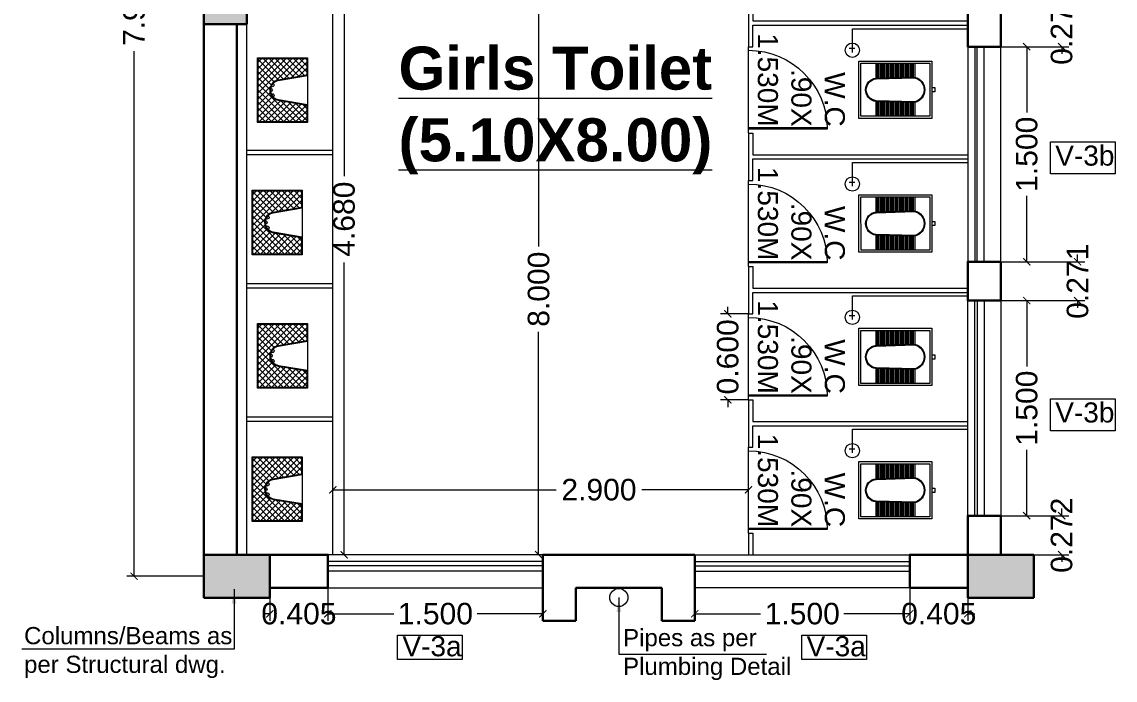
# Model space of a CAD drawing. Header units: millimetres. Extents: x 2733 to 5909, y 1038 to 2089.
# Drawn here: x 2744.09 to 2751.72, y 1057.71 to 1062.3 of the extents above; entities that cross this region are included whole.
import ezdxf

# ---------------------------------------------------------------- set-up
doc = ezdxf.new("R2010")
doc.units = ezdxf.units.MM
doc.header["$PDMODE"] = 35
doc.linetypes.add('CENTER2', pattern=[1.125, 0.75, -0.125, 0.125, -0.125])
doc.layers.get('0').update_dxf_attribs({"lineweight": 20})
doc.layers.get('Defpoints').update_dxf_attribs({"lineweight": 15})
for name, color, linetype, lineweight in [('COL HATCH', 253, 'Continuous', 13), ('Column', 251, 'Continuous', 30), ('CUBICAL TOILET', 5, 'Continuous', 15), ('DIM', 6, 'Continuous', 18), ('dim.1', 6, 'Continuous', 18), ('Door', 54, 'Continuous', 18), ('Fixture', 44, 'Continuous', 13), ('RD', 7, 'Continuous', 18), ('TEXT', 7, 'Continuous', 15), ('Text-1', 240, 'Continuous', 15), ('Tiles', 91, 'Continuous', 9), ('Ventilator', 200, 'Continuous', 18), ('Wall', 7, 'Continuous', 30), ('Window-Wall', 7, 'Continuous', 18)]:
    doc.layers.add(name, color=color, linetype=linetype, lineweight=lineweight)
doc.styles.add('DIM', font='arial.ttf', dxfattribs={"height": 0.5})
doc.styles.add('dim-stylus bt', font='arial.ttf')
doc.styles.add('L120', font='arial.ttf', dxfattribs={"height": 0.6})
doc.styles.get("Standard").update_dxf_attribs({"font": 'arial.ttf', "height": 0.2})
doc.styles.add('Tabrej', font='arial.ttf')
doc.dimstyles.new('DIMEN', dxfattribs={"dimtxt": 0.3, "dimasz": 0.25, "dimexe": 0.18, "dimexo": 0.0625, "dimgap": 0.09, "dimtad": 0, "dimdec": 3, "dimzin": 0, "dimdsep": 46, "dimtxsty": 'Tabrej', "dimcen": 0, "dimclrd": 256, "dimclre": 256, "dimclrt": 7, "dimadec": 0, "dimazin": 0, "dimtfac": 1, "dimtdec": 3, "dimtofl": 0, "dimtmove": 0, "dimatfit": 1, "dimfxl": 0, "dimtolj": 1, "dimtzin": 0, "dimlwd": -1, "dimlwe": -1, "dimarcsym": 0})
doc.dimstyles.new('Tabrej', dxfattribs={"dimtxt": 4, "dimasz": 0.45, "dimexe": 0.18, "dimexo": 0.0625, "dimgap": 0.09, "dimtad": 0, "dimdec": 3, "dimzin": 0, "dimdsep": 46, "dimtxsty": 'Tabrej', "dimcen": 0, "dimclrd": 256, "dimclre": 256, "dimclrt": 7, "dimaunit": 1, "dimadec": 3, "dimazin": 0, "dimtfac": 1, "dimtdec": 3, "dimtofl": 0, "dimtmove": 0, "dimatfit": 3, "dimfxl": 0, "dimtolj": 1, "dimtzin": 0, "dimlwd": -1, "dimlwe": -1, "dimarcsym": 0})

# ---------------------------------------------------------------- blocks, each defined once
blk = doc.blocks.new('C3')
at = {"layer": 'COL HATCH'}
h = blk.add_hatch(color=256, dxfattribs=at)
h.dxf.hatch_style = 1
h.paths.add_polyline_path([(0.3, 0), (0, 0), (0, -0.53), (0.3, -0.53)])
at = {"layer": 'Column'}
for p, q in [((0, 0), (0, -0.53)), ((0.3, 0), (0, 0)), ((0.3, -0.53), (0.3, 0)), ((0, -0.53), (0.3, -0.53))]:
    blk.add_line(p, q, dxfattribs=at)
blk = doc.blocks.new('*X3')
at = {"color": 0}
for p, q in [((704.7, 322.9), (942.6, 560.7)), ((704.7, 365.3), (900.1, 560.7)), ((704.7, 407.7), (857.7, 560.7)), ((704.7, 450.2), (815.3, 560.7)), ((704.7, 492.6), (772.9, 560.7)), ((704.7, 535), (730.4, 560.7)), ((853.8, 419), (712.1, 560.7)), ((866.2, 449), (754.5, 560.7)), ((888.3, 469.3), (796.9, 560.7)), ((920.9, 479.2), (839.4, 560.7)), ((1144.7, 297.8), (881.8, 560.7)), ((898.6, 474.4), (985, 560.7)), ((1144.7, 340.2), (924.2, 560.7)), ((943.5, 476.9), (1027.4, 560.7)), ((1144.7, 382.6), (966.6, 560.7)), ((971.4, 462.3), (1069.8, 560.7)), ((989.9, 438.4), (1112.3, 560.7)), ((998.4, 404.5), (1144.7, 550.7)), ((1144.7, 425.1), (1009.1, 560.7)), ((1144.7, 467.5), (1051.5, 560.7)), ((1144.7, 509.9), (1093.9, 560.7)), ((1144.7, 552.3), (1136.3, 560.7)), ((847.7, 382.7), (704.7, 525.7)), ((841.6, 346.4), (704.7, 483.2)), ((1004.5, 368.1), (1144.7, 508.3)), ((1010.5, 331.7), (1144.7, 465.9)), ((835.5, 310), (704.7, 440.8)), ((704.7, 280.5), (857.8, 433.5)), ((829.4, 273.7), (704.7, 398.4)), ((1144.7, 255.4), (999, 401.1)), ((1016.6, 295.3), (1144.7, 423.5)), ((704.7, 238), (847.4, 380.7)), ((823.3, 237.4), (704.7, 355.9)), ((797.5, 220.7), (704.7, 313.5)), ((729.8, 220.7), (838.8, 329.7)), ((1136.9, 220.7), (1007.4, 350.2)), ((1022.6, 258.9), (1144.7, 381)), ((1028.6, 222.5), (1144.7, 338.6)), ((755.1, 220.7), (704.7, 271.1)), ((772.3, 220.7), (830.2, 278.7)), ((1094.5, 220.7), (1015.9, 299.3)), ((1052.1, 220.7), (1024.3, 248.4)), ((1069.2, 220.7), (1144.7, 296.2)), ((1111.7, 220.7), (1144.7, 253.8)), ((712.7, 220.7), (704.7, 228.7)), ((814.7, 220.7), (821.7, 227.7))]:
    blk.add_line(p, q, dxfattribs=at)
blk = doc.blocks.new('RSA CL7')
blk.add_lwpolyline([(8.86, 0), (-8.86, 0), (-8.86, -13.78), (-3.94, -13.78), (3.94, -13.78), (8.86, -13.78)], close=True)
blk.add_lwpolyline([(-4.1, -13.58), (-2.78, -5.72, -0.835943), (2.8, -5.76), (4.1, -13.58), (8.66, -13.58), (8.66, -0.2), (-8.66, -0.2), (-8.66, -13.58)], format="xyb", close=True)
blk.add_lwpolyline([(-3.94, -13.78), (-2.59, -5.75, -0.835548), (2.61, -5.79), (3.94, -13.78)], format="xyb")
for centre, start, end in [((-1.41, -4.14), 207.2135, 40.9564), ((-0.03, -3.6), 185.8999, 355.8249), ((1.47, -4.14), 140.9962, 329.3468)]:
    blk.add_arc(centre, 0.493, start, end)
at = {"xscale": 0.0393714285714286, "yscale": 0.0393714285714286, "zscale": 0.0393714285714286}
blk.add_blockref('*X3', (-36.41, -22.27), dxfattribs=at)
blk = doc.blocks.new('CU')
at = {"layer": 'COL HATCH', "linetype": 'CENTER2'}
h = blk.add_hatch(color=256, dxfattribs=at)
h.dxf.hatch_style = 1
h.paths.add_polyline_path([(0, 0.035), (0, -0.265), (0.46, -0.265), (0.46, 0.035)])
at = {"layer": 'Column', "linetype": 'CENTER2'}
blk.add_lwpolyline([(0, 0.035), (0, -0.265), (0.46, -0.265), (0.46, 0.035), (0, 0.035)], dxfattribs=at)
blk = doc.blocks.new('nhf')
at = {"layer": 'Fixture'}
blk.add_circle((2408.4186, -1429.8552), 0.063, dxfattribs=at)
at = {"layer": 'Wall'}
for p, q in [((2407.8886, -1429.557), (2408.9486, -1429.557)), ((2407.8886, -1430.017), (2407.8886, -1429.557)), ((2408.9486, -1430.017), (2408.9486, -1429.557)), ((2408.1186, -1430.017), (2408.1186, -1429.787)), ((2408.1186, -1429.787), (2408.7186, -1429.787)), ((2408.7186, -1429.787), (2408.7186, -1430.017)), ((2407.8886, -1430.017), (2408.1186, -1430.017)), ((2408.7186, -1430.017), (2408.9486, -1430.017))]:
    blk.add_line(p, q, dxfattribs=at)
blk = doc.blocks.new('_ArchTick')
at = {"color": 0, "const_width": 0.15}
blk.add_lwpolyline([(-0.5, -0.5), (0.5, 0.5)], dxfattribs=at)
blk = doc.blocks.new('*D241')
at = {"layer": 'Defpoints', "color": 0, "lineweight": 15, "transparency": 16777216}
for p in [(2745.8187, 1058.3497), (2746.2237, 1058.3497), (2746.2237, 1058.1681)]:
    blk.add_point(p, dxfattribs=at)
at = {"layer": 'DIM', "transparency": 16777216}
for p, q in [((2745.8187, 1058.3447), (2745.8187, 1058.1181)), ((2746.2237, 1058.3447), (2746.2237, 1058.1181)), ((2745.8187, 1058.1681), (2745.7687, 1058.1681)), ((2746.2237, 1058.1681), (2746.2737, 1058.1681))]:
    blk.add_line(p, q, dxfattribs=at)
at = {"layer": 'DIM', "transparency": 16777216, "xscale": 0.05, "yscale": 0.05, "zscale": 0.05}
blk.add_blockref('_ArchTick', (2745.8187, 1058.1681), dxfattribs=at)
at = {"layer": 'DIM', "transparency": 16777216, "xscale": 0.05, "yscale": 0.05, "zscale": 0.05, "rotation": 180}
blk.add_blockref('_ArchTick', (2746.2237, 1058.1681), dxfattribs=at)
at = {"layer": 'DIM', "color": 7, "transparency": 16777216, "insert": (2746.0212, 1058.1681), "char_height": 0.15, "attachment_point": 5, "style": 'Tabrej'}
blk.add_mtext('\\A1;{\\fArial|b0|i0|c0|p34;0.405}', dxfattribs=at)
blk = doc.blocks.new('*D236')
at = {"layer": 'Defpoints', "color": 0, "lineweight": 15, "transparency": 16777216}
for p in [(2746.2237, 1058.3497), (2747.7237, 1058.3497), (2747.7237, 1058.1681)]:
    blk.add_point(p, dxfattribs=at)
at = {"layer": 'DIM', "transparency": 16777216}
for p, q in [((2746.2237, 1058.3447), (2746.2237, 1058.1181)), ((2747.7237, 1058.3447), (2747.7237, 1058.1181)), ((2746.2237, 1058.1681), (2746.6829, 1058.1681)), ((2747.7237, 1058.1681), (2747.2644, 1058.1681))]:
    blk.add_line(p, q, dxfattribs=at)
at = {"layer": 'DIM', "transparency": 16777216, "xscale": 0.05, "yscale": 0.05, "zscale": 0.05, "rotation": 180}
blk.add_blockref('_ArchTick', (2746.2237, 1058.1681), dxfattribs=at)
at = {"layer": 'DIM', "transparency": 16777216, "xscale": 0.05, "yscale": 0.05, "zscale": 0.05}
blk.add_blockref('_ArchTick', (2747.7237, 1058.1681), dxfattribs=at)
at = {"layer": 'DIM', "color": 7, "transparency": 16777216, "insert": (2746.9737, 1058.1681), "char_height": 0.15, "attachment_point": 5, "style": 'Tabrej'}
blk.add_mtext('\\A1;{\\fArial|b0|i0|c0|p34;1.500}', dxfattribs=at)
blk = doc.blocks.new('*D242')
at = {"layer": 'Defpoints', "color": 0, "lineweight": 15, "transparency": 16777216}
for p in [(2750.2837, 1058.3497), (2750.6886, 1058.3497), (2750.2837, 1058.1681)]:
    blk.add_point(p, dxfattribs=at)
at = {"layer": 'DIM', "transparency": 16777216}
for p, q in [((2750.2837, 1058.3447), (2750.2837, 1058.1181)), ((2750.6886, 1058.3447), (2750.6886, 1058.1181)), ((2750.2837, 1058.1681), (2750.2337, 1058.1681)), ((2750.6886, 1058.1681), (2750.7386, 1058.1681))]:
    blk.add_line(p, q, dxfattribs=at)
at = {"layer": 'DIM', "transparency": 16777216, "xscale": 0.05, "yscale": 0.05, "zscale": 0.05}
blk.add_blockref('_ArchTick', (2750.2837, 1058.1681), dxfattribs=at)
at = {"layer": 'DIM', "transparency": 16777216, "xscale": 0.05, "yscale": 0.05, "zscale": 0.05, "rotation": 180}
blk.add_blockref('_ArchTick', (2750.6886, 1058.1681), dxfattribs=at)
at = {"layer": 'DIM', "color": 7, "transparency": 16777216, "insert": (2750.4861, 1058.1681), "char_height": 0.15, "attachment_point": 5, "style": 'Tabrej'}
blk.add_mtext('\\A1;{\\fArial|b0|i0|c0|p34;0.405}', dxfattribs=at)
blk = doc.blocks.new('*D237')
at = {"layer": 'Defpoints', "color": 0, "lineweight": 15, "transparency": 16777216}
for p in [(2748.7837, 1058.3497), (2750.2837, 1058.3497), (2748.7837, 1058.1681)]:
    blk.add_point(p, dxfattribs=at)
at = {"layer": 'DIM', "transparency": 16777216}
for p, q in [((2748.7837, 1058.3447), (2748.7837, 1058.1181)), ((2750.2837, 1058.3447), (2750.2837, 1058.1181)), ((2748.7837, 1058.1681), (2749.2429, 1058.1681)), ((2750.2837, 1058.1681), (2749.8244, 1058.1681))]:
    blk.add_line(p, q, dxfattribs=at)
at = {"layer": 'DIM', "transparency": 16777216, "xscale": 0.05, "yscale": 0.05, "zscale": 0.05, "rotation": 180}
blk.add_blockref('_ArchTick', (2748.7837, 1058.1681), dxfattribs=at)
at = {"layer": 'DIM', "transparency": 16777216, "xscale": 0.05, "yscale": 0.05, "zscale": 0.05}
blk.add_blockref('_ArchTick', (2750.2837, 1058.1681), dxfattribs=at)
at = {"layer": 'DIM', "color": 7, "transparency": 16777216, "insert": (2749.5337, 1058.1681), "char_height": 0.15, "attachment_point": 5, "style": 'Tabrej'}
blk.add_mtext('\\A1;{\\fArial|b0|i0|c0|p34;1.500}', dxfattribs=at)
blk = doc.blocks.new('VENT 2')
at = {"layer": 'Ventilator', "ltscale": 0.02}
for p, q in [((0, 0.182), (1.5, 0.182)), ((0, 0.152), (1.5, 0.152))]:
    blk.add_line(p, q, dxfattribs=at)
at = {"layer": 'Window-Wall'}
for p, q in [((0, 0.23), (1.5, 0.23)), ((0, 0), (0, 0.23)), ((1.5, 0.23), (1.5, 0)), ((0, 0.115), (1.5, 0.115)), ((1.5, 0), (0, 0))]:
    blk.add_line(p, q, dxfattribs=at)
blk = doc.blocks.new('*D238')
at = {"layer": 'Defpoints', "color": 0, "lineweight": 15, "transparency": 16777216}
for p in [(2750.9186, 1060.3517), (2750.9186, 1058.8517), (2751.1002, 1058.8517)]:
    blk.add_point(p, dxfattribs=at)
at = {"layer": 'DIM', "transparency": 16777216}
for p, q in [((2750.9236, 1060.3517), (2751.1502, 1060.3517)), ((2751.1002, 1060.3517), (2751.1002, 1059.8924)), ((2751.1002, 1058.8517), (2751.1002, 1059.3109)), ((2750.9236, 1058.8517), (2751.1502, 1058.8517))]:
    blk.add_line(p, q, dxfattribs=at)
at = {"layer": 'DIM', "transparency": 16777216, "xscale": 0.05, "yscale": 0.05, "zscale": 0.05}
for p, rotation in [((2751.1002, 1060.3517), 90), ((2751.1002, 1058.8517), 270)]:
    blk.add_blockref('_ArchTick', p, dxfattribs=dict(at, rotation=rotation))
at = {"layer": 'DIM', "color": 7, "transparency": 16777216, "insert": (2751.1002, 1059.6017), "char_height": 0.15, "attachment_point": 5, "rotation": 90, "style": 'Tabrej'}
blk.add_mtext('\\A1;{\\fArial|b0|i0|c0|p34;1.500}', dxfattribs=at)
blk = doc.blocks.new('tr')
at = {"layer": 'RD', "linetype": 'Continuous', "ltscale": 0.2}
blk.add_lwpolyline([(2442.7168, -1429.3633), (2442.2653, -1429.3633), (2442.2653, -1429.1395), (2442.7168, -1429.1395)], close=True, dxfattribs=at)
at = {"layer": 'RD', "linetype": 'Continuous', "ltscale": 0.2, "insert": (2442.2989, -1429.1655), "char_height": 0.14, "attachment_point": 1}
blk.add_mtext_dynamic_manual_height_columns('V-3b', width=0.066544, gutter_width=1.7655, heights=[0], dxfattribs=at)
blk = doc.blocks.new('tg')
at = {"layer": 'RD', "linetype": 'Continuous', "ltscale": 0.2}
blk.add_lwpolyline([(2440.174, -1429.3276), (2439.7225, -1429.3276), (2439.7225, -1429.159), (2440.174, -1429.159)], close=True, dxfattribs=at)
at = {"layer": 'RD', "linetype": 'Continuous', "ltscale": 0.2, "insert": (2439.7561, -1429.1655), "char_height": 0.14, "attachment_point": 1}
blk.add_mtext_dynamic_manual_height_columns('V-3a', width=0.066544, gutter_width=1.7655, heights=[0], dxfattribs=at)
blk = doc.blocks.new('*D239')
at = {"layer": 'Defpoints', "color": 0, "lineweight": 15, "transparency": 16777216}
for p in [(2750.9186, 1062.1227), (2750.9186, 1060.6227), (2751.1002, 1060.6227)]:
    blk.add_point(p, dxfattribs=at)
at = {"layer": 'DIM', "transparency": 16777216}
for p, q in [((2750.9236, 1062.1227), (2751.1502, 1062.1227)), ((2751.1002, 1062.1227), (2751.1002, 1061.6634)), ((2751.1002, 1060.6227), (2751.1002, 1061.0819)), ((2750.9236, 1060.6227), (2751.1502, 1060.6227))]:
    blk.add_line(p, q, dxfattribs=at)
at = {"layer": 'DIM', "transparency": 16777216, "xscale": 0.05, "yscale": 0.05, "zscale": 0.05}
for p, rotation in [((2751.1002, 1062.1227), 90), ((2751.1002, 1060.6227), 270)]:
    blk.add_blockref('_ArchTick', p, dxfattribs=dict(at, rotation=rotation))
at = {"layer": 'DIM', "color": 7, "transparency": 16777216, "insert": (2751.1002, 1061.3727), "char_height": 0.15, "attachment_point": 5, "rotation": 90, "style": 'Tabrej'}
blk.add_mtext('\\A1;{\\fArial|b0|i0|c0|p34;1.500}', dxfattribs=at)
blk = doc.blocks.new('*D243')
at = {"layer": 'Defpoints', "color": 0, "lineweight": 15, "transparency": 16777216}
for p in [(2750.9186, 1062.3947), (2751.3439, 1062.3947), (2750.9186, 1062.1227)]:
    blk.add_point(p, dxfattribs=at)
at = {"layer": 'DIM', "transparency": 16777216}
for p, q in [((2751.3439, 1062.3947), (2751.3439, 1062.4447)), ((2750.9236, 1062.3947), (2751.3939, 1062.3947)), ((2750.9236, 1062.1227), (2751.3939, 1062.1227)), ((2751.3439, 1062.1227), (2751.3439, 1062.0727))]:
    blk.add_line(p, q, dxfattribs=at)
at = {"layer": 'DIM', "transparency": 16777216, "xscale": 0.05, "yscale": 0.05, "zscale": 0.05}
for p, rotation in [((2751.3439, 1062.3947), 270), ((2751.3439, 1062.1227), 90)]:
    blk.add_blockref('_ArchTick', p, dxfattribs=dict(at, rotation=rotation))
at = {"layer": 'DIM', "color": 7, "transparency": 16777216, "insert": (2751.3439, 1062.2587), "char_height": 0.15, "attachment_point": 5, "rotation": 90, "style": 'Tabrej'}
blk.add_mtext('\\A1;0.272', dxfattribs=at)
blk = doc.blocks.new('*D240')
at = {"layer": 'Defpoints', "color": 0, "lineweight": 15, "transparency": 16777216}
for p in [(2750.9186, 1058.8517), (2751.3439, 1058.8517), (2750.9186, 1058.5797)]:
    blk.add_point(p, dxfattribs=at)
at = {"layer": 'DIM', "transparency": 16777216}
for p, q in [((2751.3439, 1058.8517), (2751.3439, 1058.9017)), ((2750.9236, 1058.8517), (2751.3939, 1058.8517)), ((2750.9236, 1058.5797), (2751.3939, 1058.5797)), ((2751.3439, 1058.5797), (2751.3439, 1058.5297))]:
    blk.add_line(p, q, dxfattribs=at)
at = {"layer": 'DIM', "transparency": 16777216, "xscale": 0.05, "yscale": 0.05, "zscale": 0.05}
for p, rotation in [((2751.3439, 1058.8517), 270), ((2751.3439, 1058.5797), 90)]:
    blk.add_blockref('_ArchTick', p, dxfattribs=dict(at, rotation=rotation))
at = {"layer": 'DIM', "color": 7, "transparency": 16777216, "insert": (2751.3439, 1058.7157), "char_height": 0.15, "attachment_point": 5, "rotation": 90, "style": 'Tabrej'}
blk.add_mtext('\\A1;0.272', dxfattribs=at)
blk = doc.blocks.new('*D244')
at = {"layer": 'Defpoints', "color": 0, "lineweight": 15, "transparency": 16777216}
for p in [(2750.9186, 1060.6227), (2751.4553, 1060.6227), (2750.9186, 1060.3517)]:
    blk.add_point(p, dxfattribs=at)
at = {"layer": 'DIM', "transparency": 16777216}
for p, q in [((2751.4553, 1060.6227), (2751.4553, 1060.6727)), ((2750.9236, 1060.6227), (2751.5053, 1060.6227)), ((2750.9236, 1060.3517), (2751.5053, 1060.3517)), ((2751.4553, 1060.3517), (2751.4553, 1060.3017))]:
    blk.add_line(p, q, dxfattribs=at)
at = {"layer": 'DIM', "transparency": 16777216, "xscale": 0.05, "yscale": 0.05, "zscale": 0.05}
for p, rotation in [((2751.4553, 1060.6227), 270), ((2751.4553, 1060.3517), 90)]:
    blk.add_blockref('_ArchTick', p, dxfattribs=dict(at, rotation=rotation))
at = {"layer": 'DIM', "color": 7, "transparency": 16777216, "insert": (2751.4553, 1060.4872), "char_height": 0.15, "attachment_point": 5, "rotation": 90, "style": 'Tabrej'}
blk.add_mtext('\\A1;0.271', dxfattribs=at)
blk = doc.blocks.new('*D290')
at = {"layer": 'Defpoints', "color": 0, "lineweight": 15, "transparency": 16777216}
for p in [(2746.5427, 1063.2598), (2746.3366, 1058.5797), (2746.4425, 1058.5797)]:
    blk.add_point(p, dxfattribs=at)
at = {"layer": 'DIM', "transparency": 16777216}
for p, q in [((2746.5377, 1063.2598), (2746.2866, 1063.2598)), ((2746.3366, 1063.2598), (2746.3366, 1061.2206)), ((2746.3366, 1058.5797), (2746.3366, 1060.6189)), ((2746.4375, 1058.5797), (2746.2866, 1058.5797))]:
    blk.add_line(p, q, dxfattribs=at)
at = {"layer": 'DIM', "transparency": 16777216, "xscale": 0.05, "yscale": 0.05, "zscale": 0.05}
for p, rotation in [((2746.3366, 1063.2598), 90), ((2746.3366, 1058.5797), 270)]:
    blk.add_blockref('_ArchTick', p, dxfattribs=dict(at, rotation=rotation))
at = {"layer": 'DIM', "color": 7, "transparency": 16777216, "insert": (2746.3366, 1060.9198), "char_height": 0.15, "attachment_point": 5, "rotation": 90, "style": 'Tabrej'}
blk.add_mtext('\\A1;4.680', dxfattribs=at)
blk = doc.blocks.new('*D297')
at = {"layer": 'Defpoints', "color": 0, "lineweight": 15, "transparency": 16777216}
for p in [(2745.3587, 1066.3496), (2744.8709, 1058.4296), (2745.3587, 1058.4296)]:
    blk.add_point(p, dxfattribs=at)
at = {"layer": 'DIM', "transparency": 16777216}
for p, q in [((2745.3537, 1066.3496), (2744.8209, 1066.3496)), ((2744.8709, 1066.3496), (2744.8709, 1062.6869)), ((2744.8709, 1058.4296), (2744.8709, 1062.0924)), ((2745.3537, 1058.4296), (2744.8209, 1058.4296))]:
    blk.add_line(p, q, dxfattribs=at)
at = {"layer": 'DIM', "transparency": 16777216, "xscale": 0.05, "yscale": 0.05, "zscale": 0.05}
for p, rotation in [((2744.8709, 1066.3496), 90), ((2744.8709, 1058.4296), 270)]:
    blk.add_blockref('_ArchTick', p, dxfattribs=dict(at, rotation=rotation))
at = {"layer": 'DIM', "color": 7, "transparency": 16777216, "insert": (2744.8709, 1062.3896), "char_height": 0.15, "attachment_point": 5, "rotation": 90, "style": 'Tabrej'}
blk.add_mtext('\\A1;7.920', dxfattribs=at)
blk = doc.blocks.new('VENTILATOR')
at = {"layer": 'Ventilator', "ltscale": 0.02}
for p, q in [((-0.18, -1.5), (-0.18, 0)), ((-0.165, 0), (-0.165, -1.5))]:
    blk.add_line(p, q, dxfattribs=at)
at = {"layer": 'Window-Wall'}
for p, q in [((-0.23, 0), (0, 0)), ((-0.23, -1.5), (-0.23, 0)), ((-0.115, 0), (-0.115, -1.5)), ((0, 0), (0, -1.5)), ((-0.23, -1.5), (0, -1.5))]:
    blk.add_line(p, q, dxfattribs=at)
blk = doc.blocks.new('*D585')
at = {"layer": 'Defpoints', "color": 0, "lineweight": 15, "transparency": 16777216}
for p in [(2747.9811, 1066.5798), (2747.6943, 1058.5797), (2747.9811, 1058.5797)]:
    blk.add_point(p, dxfattribs=at)
at = {"layer": 'DIM', "transparency": 16777216}
for p, q in [((2747.9761, 1066.5798), (2747.6443, 1066.5798)), ((2747.6943, 1066.5798), (2747.6943, 1060.7295)), ((2747.6943, 1058.5797), (2747.6943, 1060.1336)), ((2747.9761, 1058.5797), (2747.6443, 1058.5797))]:
    blk.add_line(p, q, dxfattribs=at)
at = {"layer": 'DIM', "transparency": 16777216, "xscale": 0.05, "yscale": 0.05, "zscale": 0.05}
for p, rotation in [((2747.6943, 1066.5798), 90), ((2747.6943, 1058.5797), 270)]:
    blk.add_blockref('_ArchTick', p, dxfattribs=dict(at, rotation=rotation))
at = {"layer": 'DIM', "color": 7, "transparency": 16777216, "insert": (2747.6943, 1060.4316), "char_height": 0.15, "attachment_point": 5, "rotation": 90, "style": 'Tabrej'}
blk.add_mtext('\\A1;8.000', dxfattribs=at)
blk = doc.blocks.new('bf')
at = {"layer": 'Door', "lineweight": 15}
for p, q in [((2794.9312, 1059.43), (2794.9312, 1060.0297)), ((2794.3812, 1059.4635), (2794.9312, 1059.4635)), ((2794.3812, 1059.455), (2794.9312, 1059.455))]:
    blk.add_line(p, q, dxfattribs=at)
blk.add_ellipse((2794.9312, 1059.4547), major_axis=(-0.3889, 0.3889), ratio=1, start_param=-0.785398, end_param=0.784775, dxfattribs=at)
blk = doc.blocks.new('RSA CL6')
for p, q in [((5.51, 3.48), (5.51, 7.28)), ((5.91, 3.47), (5.91, 7.28)), ((6.3, 3.46), (6.3, 7.28)), ((6.69, 3.45), (6.69, 7.28)), ((7.09, 3.44), (7.09, 7.28)), ((7.48, 3.43), (7.48, 7.28)), ((7.87, 3.42), (7.87, 7.28)), ((8.27, 3.41), (8.27, 7.28)), ((8.66, 3.4), (8.66, 7.28)), ((9.06, 3.39), (9.06, 7.28)), ((9.45, 3.38), (9.45, 7.28)), ((9.84, 3.37), (9.84, 7.28)), ((10.24, 3.36), (10.24, 7.28)), ((10.63, 3.35), (10.63, 7.28)), ((11.02, 3.34), (11.02, 7.28)), ((11.42, 3.33), (11.42, 7.28)), ((11.81, 3.32), (11.81, 7.28)), ((12.2, 3.31), (12.2, 7.28)), ((12.6, 3.31), (12.6, 7.28)), ((12.99, 3.3), (12.99, 7.28)), ((13.39, 3.29), (13.39, 7.28)), ((13.78, 3.28), (13.78, 7.28)), ((14.17, 3.27), (14.17, 7.28)), ((14.57, 3.26), (14.57, 7.28)), ((14.96, 3.25), (14.96, 7.28)), ((15.35, 3.24), (15.35, 7.28)), ((15.75, 3.23), (15.75, 7.28)), ((16.14, 3.22), (16.14, 7.28)), ((16.14, 7.28), (16.14, 3.22)), ((5.51, -7.28), (5.51, -3.47)), ((5.91, -7.28), (5.91, -3.45)), ((6.3, -7.28), (6.3, -3.44)), ((6.69, -7.28), (6.69, -3.43)), ((7.09, -7.28), (7.09, -3.42)), ((7.48, -7.28), (7.48, -3.41)), ((7.87, -7.28), (7.87, -3.4)), ((8.27, -7.28), (8.27, -3.39)), ((8.66, -7.28), (8.66, -3.38)), ((9.06, -7.28), (9.06, -3.37)), ((9.45, -7.28), (9.45, -3.36)), ((9.84, -7.28), (9.84, -3.34)), ((10.24, -7.28), (10.24, -3.33)), ((10.63, -7.28), (10.63, -3.32)), ((11.02, -7.28), (11.02, -3.31)), ((11.42, -7.28), (11.42, -3.3)), ((11.81, -7.28), (11.81, -3.29)), ((12.2, -7.28), (12.2, -3.28)), ((12.6, -7.28), (12.6, -3.27)), ((12.99, -7.28), (12.99, -3.26)), ((13.39, -7.28), (13.39, -3.24)), ((13.78, -7.28), (13.78, -3.23)), ((14.17, -7.28), (14.17, -3.22)), ((14.57, -7.28), (14.57, -3.21)), ((14.96, -7.28), (14.96, -3.2)), ((15.35, -7.28), (15.35, -3.19)), ((15.75, -7.28), (15.75, -3.18)), ((16.14, -3.17), (16.14, -7.28)), ((16.14, -7.28), (16.14, -3.17))]:
    blk.add_line(p, q)
for points in [[(0.79, 7.87), (20.87, 7.87), (20.87, -7.87), (0.79, -7.87)], [(1.38, 7.28), (20.28, 7.28), (20.28, -7.28), (1.38, -7.28)]]:
    blk.add_lwpolyline(points, close=True)
for points in [[(5.51, 3.48), (16.14, 3.22, -0.899983), (16.14, -3.17), (5.54, -3.47, -0.799392)], [(5.53, 3.28), (16.13, 3.02, -0.897689), (16.12, -2.97), (5.56, -3.27, -0.793494), (5.53, 3.28)]]:
    blk.add_lwpolyline(points, format="xyb", close=True)
blk.add_lwpolyline([(0.79, -0.59), (0, -0.59), (0, 0.59), (0.79, 0.59)])
blk = doc.blocks.new('ujtg')
at = {"layer": 'CUBICAL TOILET'}
for p, q in [((2749.1586, 1059.6598), (2749.1586, 1059.3295)), ((2749.1586, 1059.6598), (2749.1886, 1059.6598)), ((2749.1886, 1059.6598), (2749.1886, 1059.5097)), ((2749.1886, 1059.5097), (2750.6886, 1059.5097)), ((2749.1886, 1059.4797), (2750.6886, 1059.4797)), ((2749.1886, 1059.3295), (2749.1886, 1059.4797)), ((2749.1586, 1059.3295), (2749.1886, 1059.3295))]:
    blk.add_line(p, q, dxfattribs=at)
blk = doc.blocks.new('*D726')
at = {"layer": 'Defpoints', "color": 0, "lineweight": 15, "transparency": 16777216}
for p in [(2746.2587, 1059.0136), (2749.1586, 1059.0327), (2749.1586, 1058.9559)]:
    blk.add_point(p, dxfattribs=at)
at = {"layer": 'DIM', "transparency": 16777216}
for p, q in [((2746.2587, 1059.0186), (2746.2587, 1059.0827)), ((2749.1586, 1058.9609), (2749.1586, 1059.0827)), ((2746.2587, 1059.0327), (2747.816, 1059.0327)), ((2749.1586, 1059.0327), (2748.4142, 1059.0327))]:
    blk.add_line(p, q, dxfattribs=at)
at = {"layer": 'DIM', "transparency": 16777216, "xscale": 0.05, "yscale": 0.05, "zscale": 0.05, "rotation": 180}
blk.add_blockref('_ArchTick', (2746.2587, 1059.0327), dxfattribs=at)
at = {"layer": 'DIM', "transparency": 16777216, "xscale": 0.05, "yscale": 0.05, "zscale": 0.05}
blk.add_blockref('_ArchTick', (2749.1586, 1059.0327), dxfattribs=at)
at = {"layer": 'DIM', "color": 7, "transparency": 16777216, "insert": (2748.1151, 1059.0327), "char_height": 0.15, "attachment_point": 5, "style": 'Tabrej'}
blk.add_mtext('\\A1;2.900', dxfattribs=at)
blk = doc.blocks.new('*D805')
at = {"layer": 'Defpoints', "color": 0, "lineweight": 15, "transparency": 16777216}
for p in [(2749.014, 1060.2595), (2749.1586, 1060.2595), (2749.1586, 1059.6598)]:
    blk.add_point(p, dxfattribs=at)
at = {"layer": 'DIM', "transparency": 16777216}
for p, q in [((2749.014, 1060.2595), (2749.014, 1060.3095)), ((2749.1536, 1060.2595), (2748.964, 1060.2595)), ((2749.1536, 1059.6598), (2748.964, 1059.6598)), ((2749.014, 1059.6598), (2749.014, 1059.6098))]:
    blk.add_line(p, q, dxfattribs=at)
at = {"layer": 'DIM', "transparency": 16777216, "xscale": 0.05, "yscale": 0.05, "zscale": 0.05}
for p, rotation in [((2749.014, 1060.2595), 270), ((2749.014, 1059.6598), 90)]:
    blk.add_blockref('_ArchTick', p, dxfattribs=dict(at, rotation=rotation))
at = {"layer": 'DIM', "color": 7, "transparency": 16777216, "insert": (2749.014, 1059.9597), "char_height": 0.15, "attachment_point": 5, "rotation": 90, "style": 'Tabrej'}
blk.add_mtext('\\A1;0.600', dxfattribs=at)

msp = doc.modelspace()

# ---------------------------------------------------------------- linework, layer by layer
at = {"layer": 'CUBICAL TOILET'}
for p, q in [((2749.1586, 1058.7298), (2749.1586, 1058.5797)), ((2749.1586, 1058.7298), (2749.1886, 1058.7298)), ((2749.1886, 1058.7298), (2749.1886, 1058.5797))]:
    msp.add_line(p, q, dxfattribs=at)
at = {"layer": 'Fixture'}
for p, q in [((2746.2587, 1058.5797), (2746.2587, 1063.2598)), ((2745.6587, 1058.5798), (2745.6587, 1062.2796)), ((2746.2591, 1061.3998), (2745.6591, 1061.3998)), ((2746.2591, 1061.3698), (2745.6591, 1061.3698)), ((2746.2587, 1060.4698), (2745.6587, 1060.4698)), ((2746.2587, 1060.4398), (2745.6587, 1060.4398)), ((2746.2598, 1059.5398), (2745.6598, 1059.5398)), ((2746.2598, 1059.5098), (2745.6598, 1059.5098))]:
    msp.add_line(p, q, dxfattribs=at)
at = {"layer": 'Fixture', "ltscale": 0.05}
for p, q in [((2749.8834, 1062.0825), (2749.8833, 1062.2484)), ((2749.8833, 1062.2484), (2750.6886, 1062.2484)), ((2749.901, 1062.1094), (2749.8608, 1062.1094)), ((2749.8834, 1061.1495), (2749.8833, 1061.3154)), ((2749.8833, 1061.3154), (2750.6887, 1061.3154)), ((2749.9011, 1061.1764), (2749.8608, 1061.1764)), ((2749.8834, 1060.2195), (2749.8833, 1060.3854)), ((2749.8833, 1060.3854), (2750.6886, 1060.3854)), ((2749.901, 1060.2464), (2749.8608, 1060.2464)), ((2749.8834, 1059.2895), (2749.8833, 1059.4554)), ((2749.8833, 1059.4554), (2750.6886, 1059.4554)), ((2749.901, 1059.3164), (2749.8608, 1059.3164))]:
    msp.add_line(p, q, dxfattribs=at)
for centre in [(2749.8834, 1062.0984), (2749.8834, 1061.1654), (2749.8834, 1060.2354), (2749.8834, 1059.3054)]:
    msp.add_circle(centre, 0.05, dxfattribs=at)
at = {"layer": 'Wall'}
for p, q in [((2745.3587, 1062.2891), (2745.3587, 1058.5796)), ((2745.5887, 1062.2796), (2745.5887, 1058.5796))]:
    msp.add_line(p, q, dxfattribs=at)
for points in [[(2750.9186, 1062.3947), (2750.6886, 1062.3947), (2750.6886, 1062.1227), (2750.9186, 1062.1227)], [(2750.9186, 1060.6227), (2750.6886, 1060.6227), (2750.6886, 1060.3517), (2750.9186, 1060.3517)], [(2750.9186, 1058.8517), (2750.6886, 1058.8517), (2750.6886, 1058.5797), (2750.9186, 1058.5797)]]:
    msp.add_lwpolyline(points, close=True, dxfattribs=at)
at = {"layer": 'Wall', "ltscale": 0.2}
for points in [[(2745.8187, 1058.3497), (2746.2237, 1058.3497), (2746.2237, 1058.5797), (2745.8187, 1058.5797)], [(2750.6886, 1058.3497), (2750.2837, 1058.3497), (2750.2837, 1058.5797), (2750.6886, 1058.5797)]]:
    msp.add_lwpolyline(points, close=True, dxfattribs=at)

# ---------------------------------------------------------------- block references
at = {"linetype": 'Continuous'}
msp.add_blockref('nhf', (339.8351, 2488.1367), dxfattribs=at)
at = {"layer": 'Column', "color": 5, "xscale": -1}
msp.add_blockref('C3', (2745.6587, 1062.8096), dxfattribs=at)
at = {"layer": 'Column', "linetype": 'CENTER2'}
for p in [(2745.3587, 1058.5446), (2750.6886, 1058.5447)]:
    msp.add_blockref('CU', p, dxfattribs=at)
at = {"layer": 'Door', "lineweight": 15, "xscale": -1}
for p in [(5544.0898, 2.0928), (5544.0898, 1.1598), (5544.0898, 0.2298), (5544.0898, -0.7002)]:
    msp.add_blockref('bf', p, dxfattribs=at)
at = {"layer": 'Fixture', "xscale": -0.02539999999487463, "yscale": 0.02539999999487463, "zscale": 0.0253999999948724, "rotation": 90}
for p in [(2745.7312, 1061.8199), (2745.6951, 1060.8969), (2745.7312, 1059.9669), (2745.6951, 1059.0369)]:
    msp.add_blockref('RSA CL7', p, dxfattribs=at)
at = {"layer": 'Fixture', "extrusion": (0, 0, -1), "xscale": -0.0253999999957415, "yscale": 0.0253999999957415, "zscale": -0.0253999999957415, "rotation": 179.9970129360004}
for p in [(-2750.4586, 1061.8227), (-2750.4587, 1060.8897), (-2750.4586, 1059.9597), (-2750.4586, 1059.0297)]:
    msp.add_blockref('RSA CL6', p, dxfattribs=at)
at = {"layer": 'RD', "linetype": 'Continuous'}
for name, p in [('tr', (309.0001, 2490.5988)), ('tr', (309.0001, 2488.8075)), ('tg', (306.9874, 2487.1771)), ('tg', (309.8078, 2487.1771))]:
    msp.add_blockref(name, p, dxfattribs=at)
at = {"layer": 'Tiles', "lineweight": 15}
for p in [(0, 2.793), (0, 1.86), (0, 0.93), (0, 0)]:
    msp.add_blockref('ujtg', p, dxfattribs=at)
at = {"layer": 'Wall', "xscale": -1, "rotation": 180}
msp.add_blockref('VENTILATOR', (2750.9186, 1060.6227), dxfattribs=at)
at = {"layer": 'Wall'}
msp.add_blockref('VENTILATOR', (2750.9186, 1060.3517), dxfattribs=at)
at = {"layer": 'Wall', "extrusion": (0, 0, -1), "zscale": -1}
msp.add_blockref('VENT 2', (-2747.7237, 1058.3497), dxfattribs=at)
at = {"layer": 'Wall', "extrusion": (0, 0, -1), "xscale": -1, "zscale": -1}
msp.add_blockref('VENT 2', (-2748.7837, 1058.3497), dxfattribs=at)

# ---------------------------------------------------------------- texts
at = {"layer": 'TEXT', "char_height": 0.14, "width": 4.322064, "attachment_point": 3, "rotation": 270, "style": 'L120'}
for insert in [(2749.8309, 1061.565), (2749.8309, 1060.632), (2749.8309, 1059.702), (2749.8309, 1058.772)]:
    msp.add_mtext(' W.C\\P.90X\\P1.530M', dxfattribs=dict(at, insert=insert))
at = {"layer": 'TEXT', "ltscale": 0.05, "insert": (2746.7164, 1062.1234), "char_height": 0.3, "width": 6.11845, "attachment_point": 1, "rotation": 0, "style": 'DIM'}
msp.add_mtext('{\\fArial|b1|i0|c0|p34;\\LGirls Toilet \\P(5.10X8.00)}', dxfattribs=at)
at = {"layer": 'Text-1', "linetype": 'Continuous', "char_height": 0.12, "attachment_point": 1, "style": 'dim-stylus bt'}
for s, insert in [('Columns/Beams as \\Pper Structural dwg.', (2744.1034, 1058.0755)), ('Pipes as per \\PPlumbing Detail', (2748.2835, 1058.0615))]:
    msp.add_mtext_dynamic_manual_height_columns(s, width=4.814652, gutter_width=1.7655, heights=[0], dxfattribs=dict(at, insert=insert))

# ---------------------------------------------------------------- dimensions: what is measured, and where the dimension line sits
at = {"layer": 'DIM'}
for base, p1, p2, override, picture, middle in [((2747.6943, 1058.5797), (2747.9811, 1066.5798), (2747.9811, 1058.5797), {"dimscale": 0.5, "dimasz": 0.1, "dimexe": 0.1, "dimexo": 0.01, "dimblk1": 'ArchTick', "dimblk2": 'ArchTick', "dimsah": 1}, '*D585', (2747.6943, 1060.4316)), ((2751.3439, 1062.3947), (2750.9186, 1062.1227), (2750.9186, 1062.3947), {"dimscale": 0.5, "dimasz": 0.1, "dimexe": 0.1, "dimexo": 0.01, "dimgap": 1, "dimblk1": 'ArchTick', "dimblk2": 'ArchTick', "dimsah": 1}, '*D243', (2751.3439, 1062.2587)), ((2751.4553, 1060.6227), (2750.9186, 1060.3517), (2750.9186, 1060.6227), {"dimscale": 0.5, "dimasz": 0.1, "dimexe": 0.1, "dimexo": 0.01, "dimgap": 1, "dimblk1": 'ArchTick', "dimblk2": 'ArchTick', "dimsah": 1}, '*D244', (2751.4553, 1060.4872)), ((2751.3439, 1058.8517), (2750.9186, 1058.5797), (2750.9186, 1058.8517), {"dimscale": 0.5, "dimasz": 0.1, "dimexe": 0.1, "dimexo": 0.01, "dimgap": 1, "dimblk1": 'ArchTick', "dimblk2": 'ArchTick', "dimsah": 1}, '*D240', (2751.3439, 1058.7157))]:
    dim = msp.add_linear_dim(base=base, p1=p1, p2=p2, angle=270, dimstyle='DIMEN', override=override, dxfattribs=at)
    dim.commit()
    dim.dimension.update_dxf_attribs({"geometry": picture, "text_midpoint": middle, "dimtype": 160})
for base, p1, p2, angle, picture, middle in [((2744.8709, 1058.4296), (2745.3587, 1066.3496), (2745.3587, 1058.4296), 270, '*D297', (2744.8709, 1062.3896)), ((2746.3366, 1058.5797), (2746.5427, 1063.2598), (2746.4425, 1058.5797), 270, '*D290', (2746.3366, 1060.9198)), ((2749.014, 1060.2595), (2749.1586, 1059.6598), (2749.1586, 1060.2595), 90, '*D805', (2749.014, 1059.9597))]:
    dim = msp.add_linear_dim(base=base, p1=p1, p2=p2, angle=angle, dimstyle='DIMEN', override={"dimscale": 0.5, "dimasz": 0.1, "dimexe": 0.1, "dimexo": 0.01, "dimblk1": 'ArchTick', "dimblk2": 'ArchTick', "dimsah": 1}, dxfattribs=at)
    dim.commit()
    dim.dimension.update_dxf_attribs({"geometry": picture, "text_midpoint": middle})
for base, p1, p2, angle, picture, middle in [((2751.1002, 1060.6227), (2750.9186, 1062.1227), (2750.9186, 1060.6227), 270, '*D239', (2751.1002, 1061.3727)), ((2751.1002, 1058.8517), (2750.9186, 1060.3517), (2750.9186, 1058.8517), 270, '*D238', (2751.1002, 1059.6017)), ((2748.7837, 1058.1681), (2750.2837, 1058.3497), (2748.7837, 1058.3497), 180, '*D237', (2749.5337, 1058.1681))]:
    dim = msp.add_linear_dim(base=base, p1=p1, p2=p2, angle=angle, text='{\\fArial|b0|i0|c0|p34;<>}', dimstyle='DIMEN', override={"dimscale": 0.5, "dimasz": 0.1, "dimexe": 0.1, "dimexo": 0.01, "dimblk1": 'ArchTick', "dimblk2": 'ArchTick', "dimsah": 1}, dxfattribs=at)
    dim.commit()
    dim.dimension.update_dxf_attribs({"geometry": picture, "text_midpoint": middle})
dim = msp.add_linear_dim(base=(2749.1586, 1059.0327), p1=(2746.2587, 1059.0136), p2=(2749.1586, 1058.9559), dimstyle='DIMEN', override={"dimscale": 0.5, "dimasz": 0.1, "dimexe": 0.1, "dimexo": 0.01, "dimblk1": 'ArchTick', "dimblk2": 'ArchTick', "dimsah": 1}, dxfattribs=at)
dim.commit()
dim.dimension.update_dxf_attribs({"geometry": '*D726', "text_midpoint": (2748.1151, 1059.0327), "dimtype": 160})
dim = msp.add_linear_dim(base=(2746.2237, 1058.1681), p1=(2745.8187, 1058.3497), p2=(2746.2237, 1058.3497), text='{\\fArial|b0|i0|c0|p34;<>}', dimstyle='DIMEN', override={"dimscale": 0.5, "dimasz": 0.1, "dimexe": 0.1, "dimexo": 0.01, "dimgap": 1, "dimblk1": 'ArchTick', "dimblk2": 'ArchTick', "dimsah": 1}, dxfattribs=at)
dim.commit()
dim.dimension.update_dxf_attribs({"geometry": '*D241', "text_midpoint": (2746.0212, 1058.1681), "dimtype": 160})
dim = msp.add_linear_dim(base=(2747.7237, 1058.1681), p1=(2746.2237, 1058.3497), p2=(2747.7237, 1058.3497), text='{\\fArial|b0|i0|c0|p34;<>}', dimstyle='DIMEN', override={"dimscale": 0.5, "dimasz": 0.1, "dimexe": 0.1, "dimexo": 0.01, "dimblk1": 'ArchTick', "dimblk2": 'ArchTick', "dimsah": 1}, dxfattribs=at)
dim.commit()
dim.dimension.update_dxf_attribs({"geometry": '*D236', "text_midpoint": (2746.9737, 1058.1681)})
dim = msp.add_linear_dim(base=(2750.2837, 1058.1681), p1=(2750.6886, 1058.3497), p2=(2750.2837, 1058.3497), angle=180, text='{\\fArial|b0|i0|c0|p34;<>}', dimstyle='DIMEN', override={"dimscale": 0.5, "dimasz": 0.1, "dimexe": 0.1, "dimexo": 0.01, "dimgap": 1, "dimblk1": 'ArchTick', "dimblk2": 'ArchTick', "dimsah": 1}, dxfattribs=at)
dim.commit()
dim.dimension.update_dxf_attribs({"geometry": '*D242', "text_midpoint": (2750.4861, 1058.1681), "dimtype": 160})

# ---------------------------------------------------------------- leaders
at = {"layer": 'dim.1', "ltscale": 0.02}
for points in [[(2745.5685, 1058.3386), (2745.5685, 1057.9223), (2744.088, 1057.9223)], [(2748.2537, 1058.2814), (2748.2537, 1057.8869), (2749.2845, 1057.8869)]]:
    msp.add_leader(points, dimstyle='Tabrej', override={"dimasz": 0.1}, dxfattribs=at)

doc.saveas('drawing.dxf')
